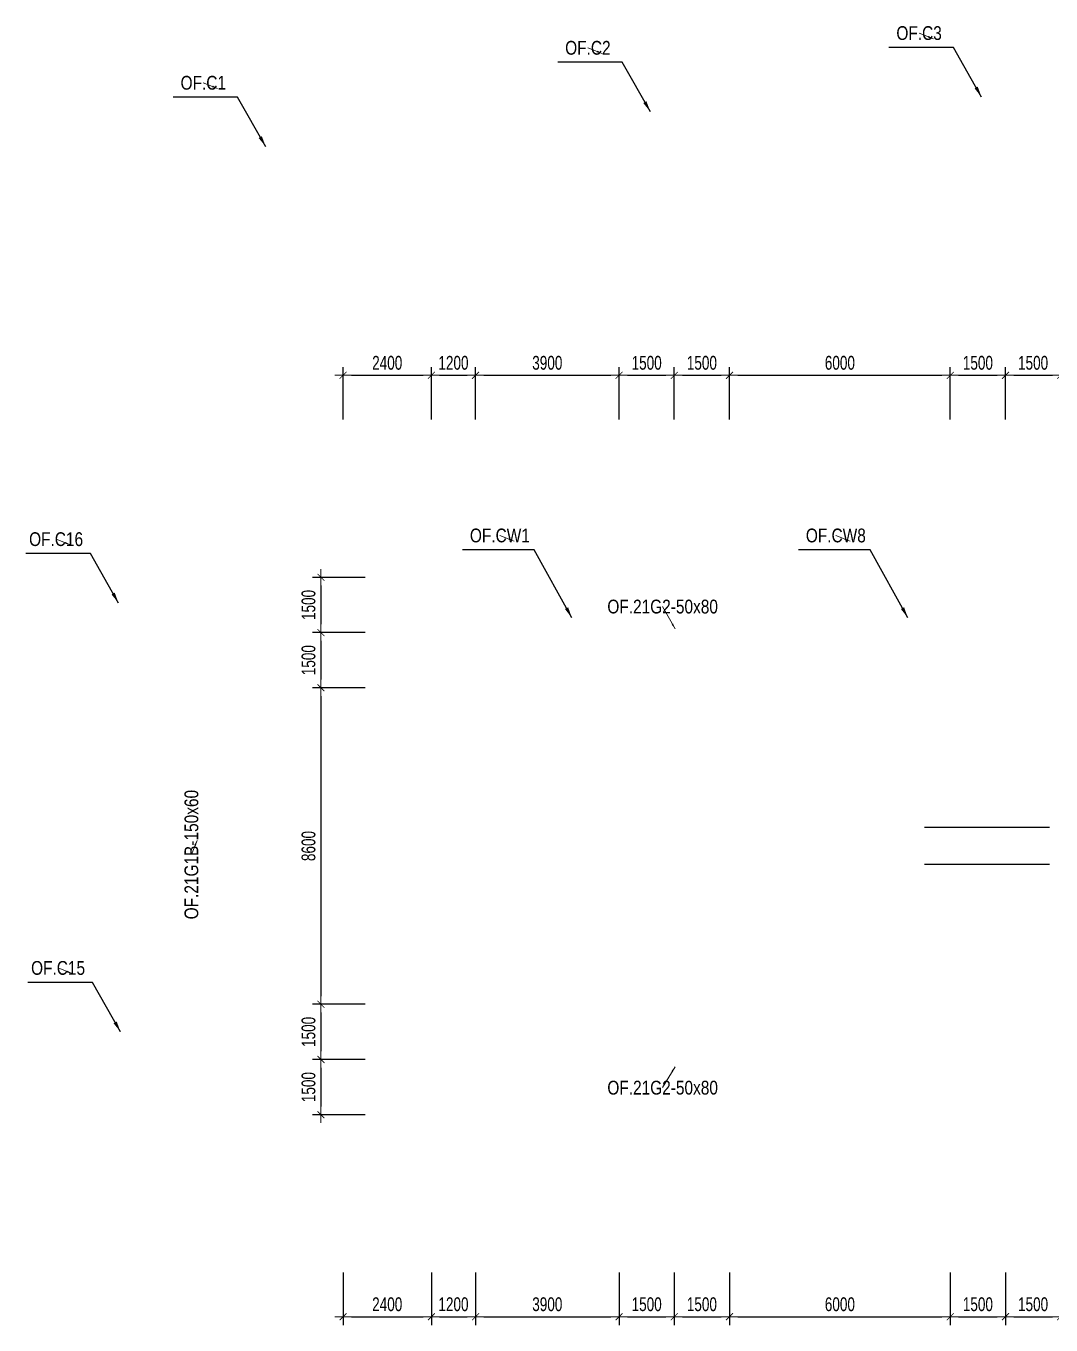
# Model space of a CAD drawing. Header units: millimetres. Extents: x -179076 to 173472, y -18667 to 271134.
# Drawn here: x 28084 to 55937, y 44986 to 80281 of the extents above; entities that cross this region are included whole.
import ezdxf
from ezdxf.enums import TextEntityAlignment as Align

# ---------------------------------------------------------------- set-up
doc = ezdxf.new("R2010")
doc.units = ezdxf.units.MM
doc.layers.get('0').update_dxf_attribs({"lineweight": 20})
doc.layers.get('Defpoints').update_dxf_attribs({"color": 151, "lineweight": 9})
for name, color, linetype, lineweight in [('NDC_S_ANNO', 7, 'Continuous', 20), ('NDC_S_DIM', 1, 'Continuous', 15), ('NDC_S_VN TEXT', 7, 'Continuous', 20)]:
    doc.layers.add(name, color=color, linetype=linetype, lineweight=lineweight)
doc.layers.add('X-CORE_21F$0$A-CON', color=2, linetype='Continuous')
doc.styles.add('ARIAL', font='arial.ttf', dxfattribs={"width": 0.8})
doc.styles.add('NDC_DIM', font='', dxfattribs={"width": 0.75})
doc.styles.get('NDC_DIM').set_extended_font_data('Dotum')
doc.dimstyles.new('NDC_dim_150', dxfattribs={"dimscale": 150, "dimtxt": 2.5, "dimasz": 1.5, "dimexe": 1.5, "dimexo": 2.5, "dimgap": 1, "dimtad": 1, "dimdec": 0, "dimzin": 0, "dimdsep": 46, "dimtxsty": 'NDC_DIM', "dimblk": 'DIMMARK', "dimcen": 0.09, "dimdle": 1.2, "dimclrd": 1, "dimclre": 1, "dimclrt": 3, "dimadec": 0, "dimazin": 0, "dimtfac": 1, "dimtdec": 0, "dimtix": 1, "dimtofl": 0, "dimtmove": 0, "dimatfit": 3, "dimfxl": 8, "dimfxlon": 1, "dimtolj": 1, "dimtzin": 0, "dimarcsym": 0})
doc.dimstyles.new('NDC_dim_iso', dxfattribs={"dimtxt": 2.5, "dimasz": 1, "dimexe": 1.5, "dimexo": 2.5, "dimgap": 1, "dimtad": 1, "dimdec": 0, "dimzin": 0, "dimdsep": 46, "dimtxsty": 'NDC_DIM', "dimblk": 'DIMMARK', "dimcen": 0.09, "dimdle": 1.2, "dimclrd": 1, "dimclre": 1, "dimclrt": 3, "dimadec": 0, "dimazin": 0, "dimtfac": 1, "dimtdec": 0, "dimtix": 1, "dimtofl": 0, "dimtmove": 0, "dimatfit": 3, "dimfxl": 8, "dimfxlon": 1, "dimtolj": 1, "dimtzin": 0, "dimarcsym": 0})

# ---------------------------------------------------------------- blocks, each defined once
blk = doc.blocks.new('DIMMARK')
at = {"layer": 'NDC_S_DIM', "color": 1}
blk.add_line((-1.5, 0), (1, 0), dxfattribs=at)
at = {"layer": 'NDC_S_DIM', "color": 2, "const_width": 0.1}
blk.add_lwpolyline([(-0.42, -0.42), (0.42, 0.42)], dxfattribs=at)
blk = doc.blocks.new('*D226')
at = {"layer": 'Defpoints', "color": 0, "transparency": 16777216}
for p in [(39100, 70789), (36700, 64200), (39100, 62300)]:
    blk.add_point(p, dxfattribs=at)
at = {"layer": 'NDC_S_DIM', "color": 1, "lineweight": -2, "transparency": 16777216}
for p, q in [((36700, 69589), (36700, 71014)), ((39100, 69589), (39100, 71014)), ((36925, 70789), (38875, 70789))]:
    blk.add_line(p, q, dxfattribs=at)
at = {"layer": 'NDC_S_DIM', "color": 1, "lineweight": -2, "transparency": 16777216, "xscale": 225, "yscale": 225, "zscale": 225, "rotation": 180}
blk.add_blockref('DIMMARK', (36700, 70789), dxfattribs=at)
at = {"layer": 'NDC_S_DIM', "color": 1, "lineweight": -2, "transparency": 16777216, "xscale": 225, "yscale": 225, "zscale": 225}
blk.add_blockref('DIMMARK', (39100, 70789), dxfattribs=at)
at = {"layer": 'NDC_S_DIM', "color": 3, "transparency": 16777216, "insert": (37900, 71127), "char_height": 375, "attachment_point": 5, "style": 'NDC_DIM'}
blk.add_mtext('\\A1;2400', dxfattribs=at)
blk = doc.blocks.new('*D227')
at = {"layer": 'Defpoints', "color": 0, "transparency": 16777216}
for p in [(45700, 70789), (44200, 64200), (45700, 64200)]:
    blk.add_point(p, dxfattribs=at)
at = {"layer": 'NDC_S_DIM', "color": 1, "lineweight": -2, "transparency": 16777216}
for p, q in [((44200, 69589), (44200, 71014)), ((45700, 69589), (45700, 71014)), ((44425, 70789), (45475, 70789))]:
    blk.add_line(p, q, dxfattribs=at)
at = {"layer": 'NDC_S_DIM', "color": 1, "lineweight": -2, "transparency": 16777216, "xscale": 225, "yscale": 225, "zscale": 225, "rotation": 180}
blk.add_blockref('DIMMARK', (44200, 70789), dxfattribs=at)
at = {"layer": 'NDC_S_DIM', "color": 1, "lineweight": -2, "transparency": 16777216, "xscale": 225, "yscale": 225, "zscale": 225}
blk.add_blockref('DIMMARK', (45700, 70789), dxfattribs=at)
at = {"layer": 'NDC_S_DIM', "color": 3, "transparency": 16777216, "insert": (44950, 71127), "char_height": 375, "attachment_point": 5, "style": 'NDC_DIM'}
blk.add_mtext('\\A1;1500', dxfattribs=at)
blk = doc.blocks.new('*D228')
at = {"layer": 'Defpoints', "color": 0, "transparency": 16777216}
for p in [(47200, 70789), (45700, 64200), (47200, 64200)]:
    blk.add_point(p, dxfattribs=at)
at = {"layer": 'NDC_S_DIM', "color": 1, "lineweight": -2, "transparency": 16777216}
for p, q in [((45700, 69589), (45700, 71014)), ((47200, 69589), (47200, 71014)), ((45925, 70789), (46975, 70789))]:
    blk.add_line(p, q, dxfattribs=at)
at = {"layer": 'NDC_S_DIM', "color": 1, "lineweight": -2, "transparency": 16777216, "xscale": 225, "yscale": 225, "zscale": 225, "rotation": 180}
blk.add_blockref('DIMMARK', (45700, 70789), dxfattribs=at)
at = {"layer": 'NDC_S_DIM', "color": 1, "lineweight": -2, "transparency": 16777216, "xscale": 225, "yscale": 225, "zscale": 225}
blk.add_blockref('DIMMARK', (47200, 70789), dxfattribs=at)
at = {"layer": 'NDC_S_DIM', "color": 3, "transparency": 16777216, "insert": (46450, 71127), "char_height": 375, "attachment_point": 5, "style": 'NDC_DIM'}
blk.add_mtext('\\A1;1500', dxfattribs=at)
blk = doc.blocks.new('*D229')
at = {"layer": 'Defpoints', "color": 0, "transparency": 16777216}
for p in [(53200, 70789), (47200, 64200), (53200, 64200)]:
    blk.add_point(p, dxfattribs=at)
at = {"layer": 'NDC_S_DIM', "color": 1, "lineweight": -2, "transparency": 16777216}
for p, q in [((47200, 69589), (47200, 71014)), ((53200, 69589), (53200, 71014)), ((47425, 70789), (52975, 70789))]:
    blk.add_line(p, q, dxfattribs=at)
at = {"layer": 'NDC_S_DIM', "color": 1, "lineweight": -2, "transparency": 16777216, "xscale": 225, "yscale": 225, "zscale": 225, "rotation": 180}
blk.add_blockref('DIMMARK', (47200, 70789), dxfattribs=at)
at = {"layer": 'NDC_S_DIM', "color": 1, "lineweight": -2, "transparency": 16777216, "xscale": 225, "yscale": 225, "zscale": 225}
blk.add_blockref('DIMMARK', (53200, 70789), dxfattribs=at)
at = {"layer": 'NDC_S_DIM', "color": 3, "transparency": 16777216, "insert": (50200, 71127), "char_height": 375, "attachment_point": 5, "style": 'NDC_DIM'}
blk.add_mtext('\\A1;6000', dxfattribs=at)
blk = doc.blocks.new('*D230')
at = {"layer": 'Defpoints', "color": 0, "transparency": 16777216}
for p in [(54700, 70789), (53200, 64200), (54700, 64200)]:
    blk.add_point(p, dxfattribs=at)
at = {"layer": 'NDC_S_DIM', "color": 1, "lineweight": -2, "transparency": 16777216}
for p, q in [((53200, 69589), (53200, 71014)), ((54700, 69589), (54700, 71014)), ((53425, 70789), (54475, 70789))]:
    blk.add_line(p, q, dxfattribs=at)
at = {"layer": 'NDC_S_DIM', "color": 1, "lineweight": -2, "transparency": 16777216, "xscale": 225, "yscale": 225, "zscale": 225, "rotation": 180}
blk.add_blockref('DIMMARK', (53200, 70789), dxfattribs=at)
at = {"layer": 'NDC_S_DIM', "color": 1, "lineweight": -2, "transparency": 16777216, "xscale": 225, "yscale": 225, "zscale": 225}
blk.add_blockref('DIMMARK', (54700, 70789), dxfattribs=at)
at = {"layer": 'NDC_S_DIM', "color": 3, "transparency": 16777216, "insert": (53950, 71127), "char_height": 375, "attachment_point": 5, "style": 'NDC_DIM'}
blk.add_mtext('\\A1;1500', dxfattribs=at)
blk = doc.blocks.new('*D243')
at = {"layer": 'Defpoints', "color": 0, "transparency": 16777216}
for p in [(56200, 70789), (54700, 64200), (56200, 64200)]:
    blk.add_point(p, dxfattribs=at)
at = {"layer": 'NDC_S_DIM', "color": 1, "lineweight": -2, "transparency": 16777216}
for p, q in [((54700, 69589), (54700, 71014)), ((56200, 69589), (56200, 71014)), ((54925, 70789), (55975, 70789))]:
    blk.add_line(p, q, dxfattribs=at)
at = {"layer": 'NDC_S_DIM', "color": 1, "lineweight": -2, "transparency": 16777216, "xscale": 225, "yscale": 225, "zscale": 225, "rotation": 180}
blk.add_blockref('DIMMARK', (54700, 70789), dxfattribs=at)
at = {"layer": 'NDC_S_DIM', "color": 1, "lineweight": -2, "transparency": 16777216, "xscale": 225, "yscale": 225, "zscale": 225}
blk.add_blockref('DIMMARK', (56200, 70789), dxfattribs=at)
at = {"layer": 'NDC_S_DIM', "color": 3, "transparency": 16777216, "insert": (55450, 71127), "char_height": 375, "attachment_point": 5, "style": 'NDC_DIM'}
blk.add_mtext('\\A1;1500', dxfattribs=at)
blk = doc.blocks.new('*D246')
at = {"layer": 'Defpoints', "color": 0, "transparency": 16777216}
for p in [(39100, 53700), (36700, 51800), (39100, 45211)]:
    blk.add_point(p, dxfattribs=at)
at = {"layer": 'NDC_S_DIM', "color": 1, "lineweight": -2, "transparency": 16777216}
for p, q in [((36700, 46411), (36700, 44986)), ((39100, 46411), (39100, 44986)), ((36925, 45211), (38875, 45211))]:
    blk.add_line(p, q, dxfattribs=at)
at = {"layer": 'NDC_S_DIM', "color": 1, "lineweight": -2, "transparency": 16777216, "xscale": 225, "yscale": 225, "zscale": 225, "rotation": 180}
blk.add_blockref('DIMMARK', (36700, 45211), dxfattribs=at)
at = {"layer": 'NDC_S_DIM', "color": 1, "lineweight": -2, "transparency": 16777216, "xscale": 225, "yscale": 225, "zscale": 225}
blk.add_blockref('DIMMARK', (39100, 45211), dxfattribs=at)
at = {"layer": 'NDC_S_DIM', "color": 3, "transparency": 16777216, "insert": (37900, 45548), "char_height": 375, "attachment_point": 5, "style": 'NDC_DIM'}
blk.add_mtext('\\A1;2400', dxfattribs=at)
blk = doc.blocks.new('*D247')
at = {"layer": 'Defpoints', "color": 0, "transparency": 16777216}
for p in [(44200, 51800), (45700, 51800), (45700, 45211)]:
    blk.add_point(p, dxfattribs=at)
at = {"layer": 'NDC_S_DIM', "color": 1, "lineweight": -2, "transparency": 16777216}
for p, q in [((44200, 46411), (44200, 44986)), ((45700, 46411), (45700, 44986)), ((44425, 45211), (45475, 45211))]:
    blk.add_line(p, q, dxfattribs=at)
at = {"layer": 'NDC_S_DIM', "color": 1, "lineweight": -2, "transparency": 16777216, "xscale": 225, "yscale": 225, "zscale": 225, "rotation": 180}
blk.add_blockref('DIMMARK', (44200, 45211), dxfattribs=at)
at = {"layer": 'NDC_S_DIM', "color": 1, "lineweight": -2, "transparency": 16777216, "xscale": 225, "yscale": 225, "zscale": 225}
blk.add_blockref('DIMMARK', (45700, 45211), dxfattribs=at)
at = {"layer": 'NDC_S_DIM', "color": 3, "transparency": 16777216, "insert": (44950, 45548), "char_height": 375, "attachment_point": 5, "style": 'NDC_DIM'}
blk.add_mtext('\\A1;1500', dxfattribs=at)
blk = doc.blocks.new('*D248')
at = {"layer": 'Defpoints', "color": 0, "transparency": 16777216}
for p in [(45700, 51800), (47200, 51800), (47200, 45211)]:
    blk.add_point(p, dxfattribs=at)
at = {"layer": 'NDC_S_DIM', "color": 1, "lineweight": -2, "transparency": 16777216}
for p, q in [((45700, 46411), (45700, 44986)), ((47200, 46411), (47200, 44986)), ((45925, 45211), (46975, 45211))]:
    blk.add_line(p, q, dxfattribs=at)
at = {"layer": 'NDC_S_DIM', "color": 1, "lineweight": -2, "transparency": 16777216, "xscale": 225, "yscale": 225, "zscale": 225, "rotation": 180}
blk.add_blockref('DIMMARK', (45700, 45211), dxfattribs=at)
at = {"layer": 'NDC_S_DIM', "color": 1, "lineweight": -2, "transparency": 16777216, "xscale": 225, "yscale": 225, "zscale": 225}
blk.add_blockref('DIMMARK', (47200, 45211), dxfattribs=at)
at = {"layer": 'NDC_S_DIM', "color": 3, "transparency": 16777216, "insert": (46450, 45548), "char_height": 375, "attachment_point": 5, "style": 'NDC_DIM'}
blk.add_mtext('\\A1;1500', dxfattribs=at)
blk = doc.blocks.new('*D249')
at = {"layer": 'Defpoints', "color": 0, "transparency": 16777216}
for p in [(47200, 51800), (53200, 51800), (53200, 45211)]:
    blk.add_point(p, dxfattribs=at)
at = {"layer": 'NDC_S_DIM', "color": 1, "lineweight": -2, "transparency": 16777216}
for p, q in [((47200, 46411), (47200, 44986)), ((53200, 46411), (53200, 44986)), ((47425, 45211), (52975, 45211))]:
    blk.add_line(p, q, dxfattribs=at)
at = {"layer": 'NDC_S_DIM', "color": 1, "lineweight": -2, "transparency": 16777216, "xscale": 225, "yscale": 225, "zscale": 225, "rotation": 180}
blk.add_blockref('DIMMARK', (47200, 45211), dxfattribs=at)
at = {"layer": 'NDC_S_DIM', "color": 1, "lineweight": -2, "transparency": 16777216, "xscale": 225, "yscale": 225, "zscale": 225}
blk.add_blockref('DIMMARK', (53200, 45211), dxfattribs=at)
at = {"layer": 'NDC_S_DIM', "color": 3, "transparency": 16777216, "insert": (50200, 45548), "char_height": 375, "attachment_point": 5, "style": 'NDC_DIM'}
blk.add_mtext('\\A1;6000', dxfattribs=at)
blk = doc.blocks.new('*D250')
at = {"layer": 'Defpoints', "color": 0, "transparency": 16777216}
for p in [(53200, 51800), (54700, 51800), (54700, 45211)]:
    blk.add_point(p, dxfattribs=at)
at = {"layer": 'NDC_S_DIM', "color": 1, "lineweight": -2, "transparency": 16777216}
for p, q in [((53200, 46411), (53200, 44986)), ((54700, 46411), (54700, 44986)), ((53425, 45211), (54475, 45211))]:
    blk.add_line(p, q, dxfattribs=at)
at = {"layer": 'NDC_S_DIM', "color": 1, "lineweight": -2, "transparency": 16777216, "xscale": 225, "yscale": 225, "zscale": 225, "rotation": 180}
blk.add_blockref('DIMMARK', (53200, 45211), dxfattribs=at)
at = {"layer": 'NDC_S_DIM', "color": 1, "lineweight": -2, "transparency": 16777216, "xscale": 225, "yscale": 225, "zscale": 225}
blk.add_blockref('DIMMARK', (54700, 45211), dxfattribs=at)
at = {"layer": 'NDC_S_DIM', "color": 3, "transparency": 16777216, "insert": (53950, 45548), "char_height": 375, "attachment_point": 5, "style": 'NDC_DIM'}
blk.add_mtext('\\A1;1500', dxfattribs=at)
blk = doc.blocks.new('*D258')
at = {"layer": 'Defpoints', "color": 0, "transparency": 16777216}
for p in [(54700, 51800), (56200, 51800), (56200, 45211)]:
    blk.add_point(p, dxfattribs=at)
at = {"layer": 'NDC_S_DIM', "color": 1, "lineweight": -2, "transparency": 16777216}
for p, q in [((54700, 46411), (54700, 44986)), ((56200, 46411), (56200, 44986)), ((54925, 45211), (55975, 45211))]:
    blk.add_line(p, q, dxfattribs=at)
at = {"layer": 'NDC_S_DIM', "color": 1, "lineweight": -2, "transparency": 16777216, "xscale": 225, "yscale": 225, "zscale": 225, "rotation": 180}
blk.add_blockref('DIMMARK', (54700, 45211), dxfattribs=at)
at = {"layer": 'NDC_S_DIM', "color": 1, "lineweight": -2, "transparency": 16777216, "xscale": 225, "yscale": 225, "zscale": 225}
blk.add_blockref('DIMMARK', (56200, 45211), dxfattribs=at)
at = {"layer": 'NDC_S_DIM', "color": 3, "transparency": 16777216, "insert": (55450, 45548), "char_height": 375, "attachment_point": 5, "style": 'NDC_DIM'}
blk.add_mtext('\\A1;1500', dxfattribs=at)
blk = doc.blocks.new('*D259')
at = {"layer": 'Defpoints', "color": 1, "lineweight": -2, "transparency": 16777216}
for p, q in [((37299, 65300), (35874, 65300)), ((36099, 65075), (36099, 64025)), ((37299, 63800), (35874, 63800))]:
    blk.add_line(p, q, dxfattribs=at)
at = {"layer": 'Defpoints', "color": 0, "transparency": 16777216}
for p in [(38647, 65300), (36099, 63800), (38647, 63800)]:
    blk.add_point(p, dxfattribs=at)
at = {"layer": 'Defpoints', "color": 1, "lineweight": -2, "transparency": 16777216, "xscale": 225, "yscale": 225, "zscale": 225}
for p, rotation in [((36099, 65300), 90), ((36099, 63800), 270)]:
    blk.add_blockref('DIMMARK', p, dxfattribs=dict(at, rotation=rotation))
at = {"layer": 'Defpoints', "color": 3, "transparency": 16777216, "insert": (35762, 64550), "char_height": 375, "attachment_point": 5, "rotation": 90, "style": 'NDC_DIM'}
blk.add_mtext('\\A1;1500', dxfattribs=at)
blk = doc.blocks.new('*D260')
at = {"layer": 'Defpoints', "color": 1, "lineweight": -2, "transparency": 16777216}
for p, q in [((37299, 63800), (35874, 63800)), ((36099, 63575), (36099, 62525)), ((37299, 62300), (35874, 62300))]:
    blk.add_line(p, q, dxfattribs=at)
at = {"layer": 'Defpoints', "color": 0, "transparency": 16777216}
for p in [(38647, 63800), (36099, 62300), (39575, 62300)]:
    blk.add_point(p, dxfattribs=at)
at = {"layer": 'Defpoints', "color": 1, "lineweight": -2, "transparency": 16777216, "xscale": 225, "yscale": 225, "zscale": 225}
for p, rotation in [((36099, 63800), 90), ((36099, 62300), 270)]:
    blk.add_blockref('DIMMARK', p, dxfattribs=dict(at, rotation=rotation))
at = {"layer": 'Defpoints', "color": 3, "transparency": 16777216, "insert": (35762, 63050), "char_height": 375, "attachment_point": 5, "rotation": 90, "style": 'NDC_DIM'}
blk.add_mtext('\\A1;1500', dxfattribs=at)
blk = doc.blocks.new('*D261')
at = {"layer": 'Defpoints', "color": 1, "lineweight": -2, "transparency": 16777216}
for p, q in [((37299, 62300), (35874, 62300)), ((36099, 62075), (36099, 53925)), ((37299, 53700), (35874, 53700))]:
    blk.add_line(p, q, dxfattribs=at)
at = {"layer": 'Defpoints', "color": 0, "transparency": 16777216}
for p in [(39575, 62300), (36099, 53700), (39575, 53700)]:
    blk.add_point(p, dxfattribs=at)
at = {"layer": 'Defpoints', "color": 1, "lineweight": -2, "transparency": 16777216, "xscale": 225, "yscale": 225, "zscale": 225}
for p, rotation in [((36099, 62300), 90), ((36099, 53700), 270)]:
    blk.add_blockref('DIMMARK', p, dxfattribs=dict(at, rotation=rotation))
at = {"layer": 'Defpoints', "color": 3, "transparency": 16777216, "insert": (35762, 58000), "char_height": 375, "attachment_point": 5, "rotation": 90, "style": 'NDC_DIM'}
blk.add_mtext('\\A1;8600', dxfattribs=at)
blk = doc.blocks.new('*D262')
at = {"layer": 'Defpoints', "color": 1, "lineweight": -2, "transparency": 16777216}
for p, q in [((37299, 53700), (35874, 53700)), ((36099, 53475), (36099, 52425)), ((37299, 52200), (35874, 52200))]:
    blk.add_line(p, q, dxfattribs=at)
at = {"layer": 'Defpoints', "color": 0, "transparency": 16777216}
for p in [(39575, 53700), (36099, 52200), (39575, 52200)]:
    blk.add_point(p, dxfattribs=at)
at = {"layer": 'Defpoints', "color": 1, "lineweight": -2, "transparency": 16777216, "xscale": 225, "yscale": 225, "zscale": 225}
for p, rotation in [((36099, 53700), 90), ((36099, 52200), 270)]:
    blk.add_blockref('DIMMARK', p, dxfattribs=dict(at, rotation=rotation))
at = {"layer": 'Defpoints', "color": 3, "transparency": 16777216, "insert": (35762, 52950), "char_height": 375, "attachment_point": 5, "rotation": 90, "style": 'NDC_DIM'}
blk.add_mtext('\\A1;1500', dxfattribs=at)
blk = doc.blocks.new('*D263')
at = {"layer": 'Defpoints', "color": 1, "lineweight": -2, "transparency": 16777216}
for p, q in [((37299, 52200), (35874, 52200)), ((36099, 51975), (36099, 50925)), ((37299, 50700), (35874, 50700))]:
    blk.add_line(p, q, dxfattribs=at)
at = {"layer": 'Defpoints', "color": 0, "transparency": 16777216}
for p in [(39575, 52200), (36099, 50700), (39575, 50700)]:
    blk.add_point(p, dxfattribs=at)
at = {"layer": 'Defpoints', "color": 1, "lineweight": -2, "transparency": 16777216, "xscale": 225, "yscale": 225, "zscale": 225}
for p, rotation in [((36099, 52200), 90), ((36099, 50700), 270)]:
    blk.add_blockref('DIMMARK', p, dxfattribs=dict(at, rotation=rotation))
at = {"layer": 'Defpoints', "color": 3, "transparency": 16777216, "insert": (35762, 51450), "char_height": 375, "attachment_point": 5, "rotation": 90, "style": 'NDC_DIM'}
blk.add_mtext('\\A1;1500', dxfattribs=at)
blk = doc.blocks.new('*D268')
at = {"layer": 'Defpoints', "color": 0, "transparency": 16777216}
for p in [(40300, 70789), (40300, 64200), (39100, 62300)]:
    blk.add_point(p, dxfattribs=at)
at = {"layer": 'NDC_S_DIM', "color": 1, "lineweight": -2, "transparency": 16777216}
for p, q in [((39100, 69589), (39100, 71014)), ((40300, 69589), (40300, 71014)), ((39325, 70789), (40075, 70789))]:
    blk.add_line(p, q, dxfattribs=at)
at = {"layer": 'NDC_S_DIM', "color": 1, "lineweight": -2, "transparency": 16777216, "xscale": 225, "yscale": 225, "zscale": 225, "rotation": 180}
blk.add_blockref('DIMMARK', (39100, 70789), dxfattribs=at)
at = {"layer": 'NDC_S_DIM', "color": 1, "lineweight": -2, "transparency": 16777216, "xscale": 225, "yscale": 225, "zscale": 225}
blk.add_blockref('DIMMARK', (40300, 70789), dxfattribs=at)
at = {"layer": 'NDC_S_DIM', "color": 3, "transparency": 16777216, "insert": (39700, 71127), "char_height": 375, "attachment_point": 5, "style": 'NDC_DIM'}
blk.add_mtext('\\A1;1200', dxfattribs=at)
blk = doc.blocks.new('*D269')
at = {"layer": 'Defpoints', "color": 0, "transparency": 16777216}
for p in [(44200, 70789), (44200, 65300), (40300, 64200)]:
    blk.add_point(p, dxfattribs=at)
at = {"layer": 'NDC_S_DIM', "color": 1, "lineweight": -2, "transparency": 16777216}
for p, q in [((40300, 69589), (40300, 71014)), ((44200, 69589), (44200, 71014)), ((40525, 70789), (43975, 70789))]:
    blk.add_line(p, q, dxfattribs=at)
at = {"layer": 'NDC_S_DIM', "color": 1, "lineweight": -2, "transparency": 16777216, "xscale": 225, "yscale": 225, "zscale": 225, "rotation": 180}
blk.add_blockref('DIMMARK', (40300, 70789), dxfattribs=at)
at = {"layer": 'NDC_S_DIM', "color": 1, "lineweight": -2, "transparency": 16777216, "xscale": 225, "yscale": 225, "zscale": 225}
blk.add_blockref('DIMMARK', (44200, 70789), dxfattribs=at)
at = {"layer": 'NDC_S_DIM', "color": 3, "transparency": 16777216, "insert": (42250, 71127), "char_height": 375, "attachment_point": 5, "style": 'NDC_DIM'}
blk.add_mtext('\\A1;3900', dxfattribs=at)
blk = doc.blocks.new('*D274')
at = {"layer": 'Defpoints', "color": 0, "transparency": 16777216}
for p in [(39100, 53700), (40300, 51800), (40300, 45211)]:
    blk.add_point(p, dxfattribs=at)
at = {"layer": 'NDC_S_DIM', "color": 1, "lineweight": -2, "transparency": 16777216}
for p, q in [((39100, 46411), (39100, 44986)), ((40300, 46411), (40300, 44986)), ((39325, 45211), (40075, 45211))]:
    blk.add_line(p, q, dxfattribs=at)
at = {"layer": 'NDC_S_DIM', "color": 1, "lineweight": -2, "transparency": 16777216, "xscale": 225, "yscale": 225, "zscale": 225, "rotation": 180}
blk.add_blockref('DIMMARK', (39100, 45211), dxfattribs=at)
at = {"layer": 'NDC_S_DIM', "color": 1, "lineweight": -2, "transparency": 16777216, "xscale": 225, "yscale": 225, "zscale": 225}
blk.add_blockref('DIMMARK', (40300, 45211), dxfattribs=at)
at = {"layer": 'NDC_S_DIM', "color": 3, "transparency": 16777216, "insert": (39700, 45548), "char_height": 375, "attachment_point": 5, "style": 'NDC_DIM'}
blk.add_mtext('\\A1;1200', dxfattribs=at)
blk = doc.blocks.new('*D275')
at = {"layer": 'Defpoints', "color": 0, "transparency": 16777216}
for p in [(40300, 51800), (44200, 50700), (44200, 45211)]:
    blk.add_point(p, dxfattribs=at)
at = {"layer": 'NDC_S_DIM', "color": 1, "lineweight": -2, "transparency": 16777216}
for p, q in [((40300, 46411), (40300, 44986)), ((44200, 46411), (44200, 44986)), ((40525, 45211), (43975, 45211))]:
    blk.add_line(p, q, dxfattribs=at)
at = {"layer": 'NDC_S_DIM', "color": 1, "lineweight": -2, "transparency": 16777216, "xscale": 225, "yscale": 225, "zscale": 225, "rotation": 180}
blk.add_blockref('DIMMARK', (40300, 45211), dxfattribs=at)
at = {"layer": 'NDC_S_DIM', "color": 1, "lineweight": -2, "transparency": 16777216, "xscale": 225, "yscale": 225, "zscale": 225}
blk.add_blockref('DIMMARK', (44200, 45211), dxfattribs=at)
at = {"layer": 'NDC_S_DIM', "color": 3, "transparency": 16777216, "insert": (42250, 45548), "char_height": 375, "attachment_point": 5, "style": 'NDC_DIM'}
blk.add_mtext('\\A1;3900', dxfattribs=at)
blk = doc.blocks.new('*U216')
at = {"layer": 'NDC_S_ANNO', "ltscale": 0.8, "style": 'ARIAL', "width": 0.8, "flags": 1}
blk.add_attdef('CHU_THICH', text='', height=2.5, dxfattribs=at).set_placement((0, 0), align=Align.MIDDLE_CENTER)
at = {"layer": 'NDC_S_ANNO', "ltscale": 0.8, "style": 'ARIAL', "width": 0.8}
blk.add_attdef('TEN', text='', height=2.5, dxfattribs=at).set_placement((-2.58, 1.03), align=Align.MIDDLE_CENTER)
at = {"layer": 'Defpoints'}
blk.add_leader([(0, 0), (-2.58, 1.03)], dimstyle='NDC_dim_iso', override={"dimgap": 0.625, "dimtad": 0}, dxfattribs=at)
blk = doc.blocks.new('*U217')
at = {"layer": 'NDC_S_ANNO', "ltscale": 0.8, "style": 'ARIAL', "width": 0.8, "flags": 1}
blk.add_attdef('CHU_THICH', text='', height=2.5, dxfattribs=at).set_placement((0, 0), align=Align.MIDDLE_CENTER)
at = {"layer": 'NDC_S_ANNO', "ltscale": 0.8, "style": 'ARIAL', "width": 0.8}
blk.add_attdef('TEN', text='', height=2.5, dxfattribs=at).set_placement((-2.58, 1.03), align=Align.MIDDLE_CENTER)
at = {"layer": 'Defpoints'}
blk.add_leader([(0, 0), (-2.58, 1.03)], dimstyle='NDC_dim_iso', override={"dimgap": 0.625, "dimtad": 0}, dxfattribs=at)
blk = doc.blocks.new('*U210')
at = {"layer": 'NDC_S_ANNO', "ltscale": 0.8, "style": 'ARIAL', "width": 0.8, "flags": 1}
blk.add_attdef('CHU_THICH', text='', height=2.5, dxfattribs=at).set_placement((0, 0), align=Align.MIDDLE_CENTER)
at = {"layer": 'NDC_S_ANNO', "ltscale": 0.8, "style": 'ARIAL', "width": 0.8}
blk.add_attdef('TEN', text='', height=2.5, dxfattribs=at).set_placement((-2.58, 1.03), align=Align.MIDDLE_CENTER)
at = {"layer": 'Defpoints'}
blk.add_leader([(0, 0), (-2.58, 1.03)], dimstyle='NDC_dim_iso', override={"dimgap": 0.625, "dimtad": 0}, dxfattribs=at)
blk = doc.blocks.new('*U211')
at = {"layer": 'NDC_S_ANNO', "ltscale": 0.8, "style": 'ARIAL', "width": 0.8, "flags": 1}
blk.add_attdef('CHU_THICH', text='', height=2.5, dxfattribs=at).set_placement((0, 0), align=Align.MIDDLE_CENTER)
at = {"layer": 'NDC_S_ANNO', "ltscale": 0.8, "style": 'ARIAL', "width": 0.8}
blk.add_attdef('TEN', text='', height=2.5, dxfattribs=at).set_placement((-2.58, 1.03), align=Align.MIDDLE_CENTER)
at = {"layer": 'Defpoints'}
blk.add_leader([(0, 0), (-2.58, 1.03)], dimstyle='NDC_dim_iso', override={"dimgap": 0.625, "dimtad": 0}, dxfattribs=at)
blk = doc.blocks.new('*U225')
at = {"layer": 'NDC_S_ANNO', "ltscale": 0.8, "style": 'ARIAL', "width": 0.8, "flags": 1}
blk.add_attdef('CHU_THICH', text='', height=2.5, dxfattribs=at).set_placement((0, 0), align=Align.MIDDLE_CENTER)
at = {"layer": 'NDC_S_ANNO', "ltscale": 0.8, "style": 'ARIAL', "width": 0.8}
blk.add_attdef('TEN', text='', height=2.5, dxfattribs=at).set_placement((-2.58, 1.03), align=Align.MIDDLE_CENTER)
at = {"layer": 'Defpoints'}
blk.add_leader([(0, 0), (-2.58, 1.03)], dimstyle='NDC_dim_iso', override={"dimgap": 0.625, "dimtad": 0}, dxfattribs=at)
blk = doc.blocks.new('*U264')
at = {"layer": 'NDC_S_ANNO', "ltscale": 0.8, "style": 'ARIAL', "width": 0.8}
blk.add_attdef('TEN', text='', height=2.5, dxfattribs=at).set_placement((-2.24, 4.02), align=Align.MIDDLE_CENTER)
at = {"layer": 'NDC_S_ANNO', "ltscale": 0.8, "style": 'ARIAL', "width": 0.8, "flags": 1}
blk.add_attdef('CHU_THICH', text='', height=2.5, dxfattribs=at).set_placement((0, 0), align=Align.MIDDLE_CENTER)
at = {"layer": 'Defpoints'}
blk.add_leader([(0, 0), (-2.24, 4.02)], dimstyle='NDC_dim_iso', override={"dimgap": 0.625, "dimtad": 0}, dxfattribs=at)
blk = doc.blocks.new('*U267')
at = {"layer": 'NDC_S_ANNO', "ltscale": 0.8, "style": 'ARIAL', "width": 0.8, "flags": 1}
blk.add_attdef('CHU_THICH', text='', height=2.5, dxfattribs=at).set_placement((0, 0), align=Align.MIDDLE_CENTER)
at = {"layer": 'NDC_S_ANNO', "ltscale": 0.8, "style": 'ARIAL', "width": 0.8}
blk.add_attdef('TEN', text='', height=2.5, dxfattribs=at).set_placement((-2.24, -3.79), align=Align.MIDDLE_CENTER)
at = {"layer": 'Defpoints'}
blk.add_leader([(0, 0), (-2.24, -3.79)], dimstyle='NDC_dim_iso', override={"dimgap": 0.625, "dimtad": 0}, dxfattribs=at)

msp = doc.modelspace()

# ---------------------------------------------------------------- linework, layer by layer
at = {"layer": 'X-CORE_21F$0$A-CON'}
for p, q in [((55900, 58500), (52500, 58500)), ((55900, 57500), (52500, 57500))]:
    msp.add_line(p, q, dxfattribs=at)

# ---------------------------------------------------------------- block references
at = {"layer": 'NDC_S_VN TEXT', "xscale": 150, "yscale": 150, "zscale": 150}
for name, p, values in [('*U211', (52739.6, 79933.8), {'TEN': 'OF.C3'}), ('*U210', (43739.6, 79533.8), {'TEN': 'OF.C2'}), ('*U217', (33288.8, 78583.8), {'TEN': 'OF.C1'}), ('*U216', (29289.6, 66183.8), {'TEN': 'OF.C16'}), ('*U210', (41348.3, 66283.8), {'TEN': 'OF.CW1'}), ('*U210', (50477.4, 66283.8), {'TEN': 'OF.CW8'}), ('*U264', (45720.1, 63903.4), {'TEN': 'OF.21G2-50x80'}), ('*U225', (29343.2, 54533.4), {'TEN': 'OF.C15'}), ('*U267', (45720.1, 52003.4), {'TEN': 'OF.21G2-50x80'})]:
    msp.add_blockref(name, p, dxfattribs=at).add_auto_attribs(values)
at = {"layer": 'NDC_S_VN TEXT', "xscale": 150, "yscale": 150, "zscale": 150, "rotation": 90}
msp.add_blockref('*U210', (32733.3, 58153.7), dxfattribs=at).add_auto_attribs({'TEN': 'OF.21G1B-150x60'})

# ---------------------------------------------------------------- dimensions: what is measured, and where the dimension line sits
at = {"layer": 'Defpoints'}
dim = msp.add_linear_dim(base=(36099.5, 63800), p1=(38647, 65300), p2=(38647, 63800), angle=90, dimstyle='NDC_dim_150', dxfattribs=at)
dim.commit()
dim.dimension.update_dxf_attribs({"geometry": '*D259', "text_midpoint": (35761.7, 64550)})
for base, p1, p2, picture, middle in [((36099.5, 62300), (38647, 63800), (39575.2, 62300), '*D260', (35761.7, 63050)), ((36099.5, 53700), (39575.2, 62300), (39575.2, 53700), '*D261', (35761.7, 58000)), ((36099.5, 52200), (39575.2, 53700), (39575.2, 52200), '*D262', (35761.7, 52950)), ((36099.5, 50700), (39575.2, 52200), (39575.2, 50700), '*D263', (35761.7, 51450))]:
    dim = msp.add_linear_dim(base=base, p1=p1, p2=p2, angle=90, dimstyle='NDC_dim_150', override={"dimtmove": 1}, dxfattribs=at)
    dim.commit()
    dim.dimension.update_dxf_attribs({"geometry": picture, "text_midpoint": middle})
at = {"layer": 'NDC_S_DIM'}
for base, p1, p2, picture, middle in [((39100, 70789.3), (36700, 64200), (39100, 62300), '*D226', (37900, 71127)), ((40300, 70789.3), (39100, 62300), (40300, 64200), '*D268', (39700, 71127)), ((44200, 70789.3), (40300, 64200), (44200, 65300), '*D269', (42250, 71127)), ((45700, 70789.3), (44200, 64200), (45700, 64200), '*D227', (44950, 71127)), ((47200, 70789.3), (45700, 64200), (47200, 64200), '*D228', (46450, 71127)), ((53200, 70789.3), (47200, 64200), (53200, 64200), '*D229', (50200, 71127)), ((54700, 70789.3), (53200, 64200), (54700, 64200), '*D230', (53950, 71127)), ((56200, 70789.3), (54700, 64200), (56200, 64200), '*D243', (55450, 71127)), ((39100, 45210.7), (36700, 51800), (39100, 53700), '*D246', (37900, 45548.5)), ((40300, 45210.7), (39100, 53700), (40300, 51800), '*D274', (39700, 45548.5)), ((44200, 45210.7), (40300, 51800), (44200, 50700), '*D275', (42250, 45548.5)), ((45700, 45210.7), (44200, 51800), (45700, 51800), '*D247', (44950, 45548.5)), ((47200, 45210.7), (45700, 51800), (47200, 51800), '*D248', (46450, 45548.5)), ((53200, 45210.7), (47200, 51800), (53200, 51800), '*D249', (50200, 45548.5)), ((54700, 45210.7), (53200, 51800), (54700, 51800), '*D250', (53950, 45548.5)), ((56200, 45210.7), (54700, 51800), (56200, 51800), '*D258', (55450, 45548.5))]:
    dim = msp.add_linear_dim(base=base, p1=p1, p2=p2, dimstyle='NDC_dim_150', override={"dimtmove": 1}, dxfattribs=at)
    dim.commit()
    dim.dimension.update_dxf_attribs({"geometry": picture, "text_midpoint": middle})

# ---------------------------------------------------------------- leaders
for points in [[(54050, 78350), (53283.5, 79694.9), (51533.9, 79694.9)], [(45050, 77950), (44283.5, 79294.9), (42533.9, 79294.9)], [(34599.2, 77000), (33832.7, 78344.9), (32083.1, 78344.9)], [(42918.9, 64200), (41892.3, 66044.9), (39942.6, 66044.9)], [(52048, 64200), (51021.4, 66044.9), (49071.7, 66044.9)], [(30600, 64600), (29833.5, 65944.9), (28083.9, 65944.9)], [(30653.6, 52949.6), (29887.1, 54294.5), (28137.5, 54294.5)]]:
    msp.add_leader(points, dimstyle='NDC_dim_150', override={"dimasz": 2, "dimgap": 1, "dimtad": 0})

doc.saveas('drawing.dxf')
